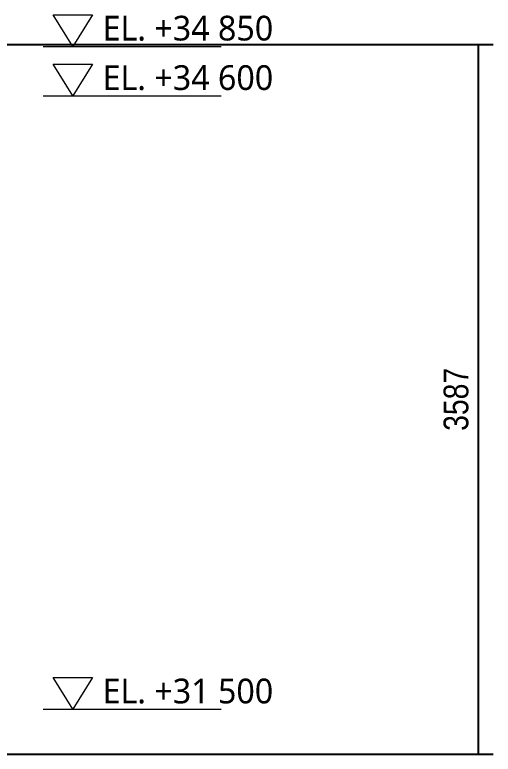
# Model space of a CAD drawing. Header units: millimetres. Extents: x -11795 to 47768, y 22971 to 65021.
# Drawn here: x 20911 to 23330, y 31273 to 35010 of the extents above; entities that cross this region are included whole.
import ezdxf

# ---------------------------------------------------------------- set-up
doc = ezdxf.new("R2010")
doc.units = ezdxf.units.MM
doc.layers.add('DIMENSIONS', color=3, linetype='Continuous', lineweight=18)
doc.layers.add('LEVELS', color=1, linetype='Continuous', lineweight=18)
doc.styles.add('OpenSans', font='OpenSans-Regular.ttf')
doc.styles.add('OpenSansCondensed-Light', font='OpenSansCondensed-Light.ttf')
doc.dimstyles.new('DIM_1_50', dxfattribs={"dimscale": 50, "dimtxt": 2.5, "dimasz": 2.5, "dimexe": 1.5, "dimexo": 1.5, "dimgap": 1, "dimtad": 1, "dimdec": 0, "dimzin": 12, "dimdsep": 46, "dimtxsty": 'OpenSansCondensed-Light', "dimtsz": 0.00125, "dimcen": 2.5, "dimclrd": 3, "dimclre": 3, "dimclrt": 3, "dimazin": 3, "dimtfac": 0.5, "dimtmove": 2, "dimatfit": 3})

msp = doc.modelspace()

# ---------------------------------------------------------------- linework, layer by layer
at = {"layer": 'LEVELS'}
for p, q in [((21054.9, 34850), (21954.9, 34850)), ((21054.9, 34600), (21954.9, 34600)), ((21054.9, 31500), (21954.9, 31500))]:
    msp.add_line(p, q, dxfattribs=at)
for points in [[(21204.9, 34850), (21104.9, 35010), (21304.9, 35010)], [(21204.9, 34600), (21104.9, 34760), (21304.9, 34760)], [(21204.9, 31500), (21104.9, 31660), (21304.9, 31660)]]:
    msp.add_lwpolyline(points, close=True, dxfattribs=at)

# ---------------------------------------------------------------- texts
at = {"layer": 'LEVELS', "style": 'OpenSans'}
for s, p in [('EL. +34 850', (21354.9, 34880)), ('EL. +34 600', (21354.9, 34630)), ('EL. +31 500', (21354.9, 31530))]:
    msp.add_text(s, height=125, dxfattribs=at).set_placement(p)

# ---------------------------------------------------------------- dimensions: what is measured, and where the dimension line sits
at = {"layer": 'DIMENSIONS'}
msp.add_linear_dim(base=(23254.9, 31273.1), p1=(20773.6, 31273.1), p2=(20773.6, 34860), angle=90, dimstyle='DIM_1_50', dxfattribs=at).render()

doc.saveas('drawing.dxf')
